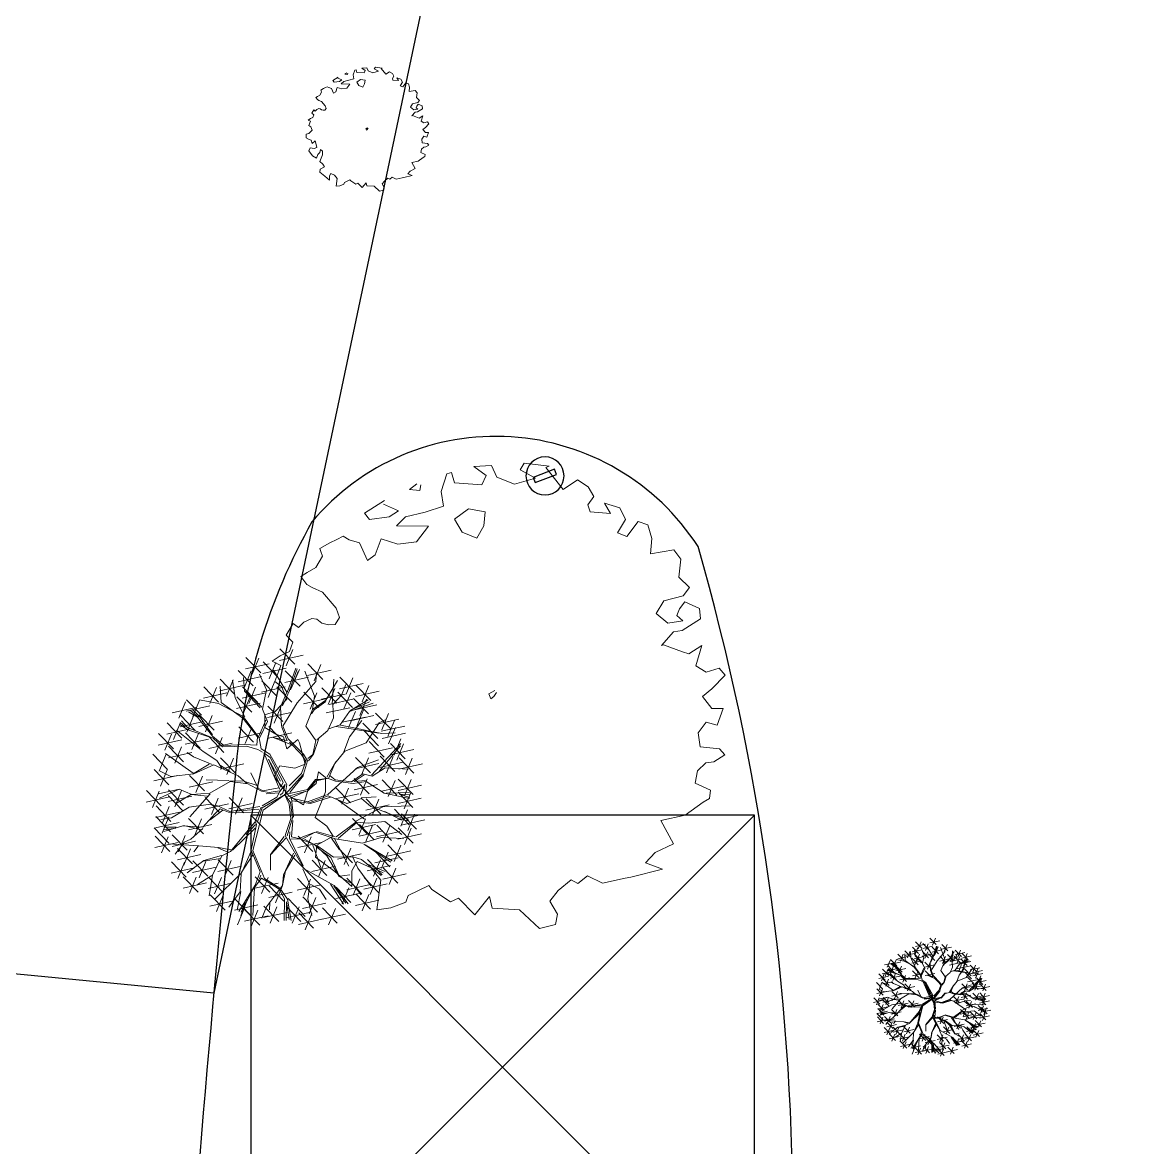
# Model space of a CAD drawing. Extents: x 2080 to 102399, y 2071 to 93424.
# Drawn here: x 86182.6 to 86624.1, y 79131.1 to 79573.2 of the extents above; entities that cross this region are included whole.
import ezdxf

# ---------------------------------------------------------------- set-up
doc = ezdxf.new("R2010")
doc.units = 0
doc.header["$LTSCALE"] = 20
doc.header["$MEASUREMENT"] = 0
for name, color, linetype in [('ELEC', 11, 'Continuous'), ('R.C.C Wall', 50, 'Continuous'), ('road', 2, 'Continuous'), ('Roof lilne', 31, 'Continuous')]:
    doc.layers.add(name, color=color, linetype=linetype)
for name, color, linetype, lineweight in [('Mango tree', 96, 'Continuous', 5), ('NEEM TREE', 84, 'Continuous', 5), ('sappotta', 114, 'Continuous', 5), ('tree', 60, 'Continuous', 0)]:
    doc.layers.add(name, color=color, linetype=linetype, lineweight=lineweight)

# ---------------------------------------------------------------- blocks, each defined once
blk = doc.blocks.new('NEEM')
at = {"layer": 'sappotta', "linetype": 'Continuous'}
for p, q in [((-0.1911, 1.0989), (-0.2131, 1.0923)), ((-0.177, 1.0484), (-0.1911, 1.0989)), ((0.0031, 1.1323), (-0.083, 1.1274)), ((-0.083, 1.1274), (-0.0227, 1.0834)), ((0.0298, 1.0769), (0.0031, 1.1323)), ((0.1622, 1.1437), (0.1418, 1.1119)), ((0.1418, 1.1119), (0.2162, 1.072)), ((0.2828, 1.1298), (0.1622, 1.1437)), ((0.2671, 1.1233), (0.2828, 1.1298)), ((0.3509, 1.0158), (0.2671, 1.1233)), ((-0.3588, 1.0435), (-0.3956, 1.0158)), ((-0.3455, 1.0109), (-0.34, 1.0386)), ((-0.2131, 1.0923), (-0.2421, 1.0068)), ((-0.0431, 1.0394), (-0.177, 1.0484)), ((-0.0227, 1.0834), (-0.0431, 1.0394)), ((0.1144, 1.0427), (0.0298, 1.0769)), ((0.2162, 1.072), (0.1144, 1.0427)), ((0.4207, 1.063), (0.3509, 1.0158)), ((0.4731, 1.0296), (0.4207, 1.063)), ((-0.3956, 1.0158), (-0.3455, 1.0109)), ((-0.2421, 1.0068), (-0.2303, 0.9351)), ((0.5006, 0.9816), (0.4731, 1.0296)), ((-0.517, 0.9628), (-0.6142, 0.9009)), ((-0.5209, 0.9449), (-0.5209, 0.9449)), ((-0.4489, 0.9131), (-0.5209, 0.9449)), ((-0.2303, 0.9351), (-0.3196, 0.9058)), ((0.4716, 0.9417), (0.5006, 0.9816)), ((0.4825, 0.9083), (0.4716, 0.9417)), ((0.5515, 0.9498), (0.5813, 0.9001)), ((0.6267, 0.9278), (0.5515, 0.9498)), ((-0.6142, 0.9009), (-0.5891, 0.87)), ((-0.5891, 0.87), (-0.4935, 0.8838)), ((-0.4935, 0.8838), (-0.4489, 0.9131)), ((-0.4152, 0.8838), (-0.459, 0.839)), ((-0.3196, 0.9058), (-0.4152, 0.8838)), ((-0.1081, 0.9221), (-0.177, 0.8716)), ((-0.0274, 0.9083), (-0.1081, 0.9221)), ((-0.0345, 0.839), (-0.0274, 0.9083)), ((0.5813, 0.9001), (0.4825, 0.9083)), ((0.6541, 0.87), (0.6267, 0.9278)), ((-0.459, 0.839), (-0.3032, 0.8374)), ((-0.3032, 0.8374), (-0.3611, 0.7616)), ((-0.177, 0.8716), (-0.1394, 0.8089)), ((-0.0674, 0.7796), (-0.0345, 0.839)), ((0.6157, 0.8064), (0.6541, 0.87)), ((0.7152, 0.8602), (0.6604, 0.7877)), ((0.7622, 0.8439), (0.7152, 0.8602)), ((0.7826, 0.7787), (0.7622, 0.8439)), ((-0.7489, 0.7739), (-0.7826, 0.7567)), ((-0.7168, 0.7893), (-0.7489, 0.7739)), ((-0.6886, 0.7722), (-0.7168, 0.7893)), ((-0.6384, 0.7576), (-0.6886, 0.7722)), ((-0.5335, 0.7763), (-0.5617, 0.6989)), ((-0.452, 0.7502), (-0.5335, 0.7763)), ((-0.1394, 0.8089), (-0.0674, 0.7796)), ((0.6604, 0.7877), (0.6157, 0.8064)), ((0.7755, 0.7038), (0.7826, 0.7787)), ((-0.7826, 0.7567), (-0.8304, 0.7291)), ((-0.8304, 0.7291), (-0.8264, 0.7144)), ((-0.8264, 0.7144), (-0.8178, 0.6924)), ((-0.5985, 0.672), (-0.6384, 0.7576)), ((-0.3611, 0.7616), (-0.452, 0.7502)), ((0.8883, 0.7225), (0.7755, 0.7038)), ((0.9236, 0.6785), (0.8883, 0.7225)), ((-0.8178, 0.6924), (-0.8499, 0.6378)), ((-0.5617, 0.6989), (-0.5985, 0.672)), ((0.9126, 0.5906), (0.9236, 0.6785)), ((-0.8922, 0.6126), (-0.9228, 0.5938)), ((-0.8499, 0.6378), (-0.8922, 0.6126)), ((-0.9228, 0.5938), (-0.8946, 0.5547)), ((-0.8946, 0.5547), (-0.868, 0.5401)), ((0.9643, 0.5409), (0.9126, 0.5906)), ((-0.868, 0.5401), (-0.8178, 0.5173)), ((-0.8178, 0.5173), (-0.752, 0.4399)), ((0.8398, 0.4749), (0.9338, 0.5002)), ((0.9338, 0.5002), (0.9643, 0.5409)), ((-0.752, 0.4399), (-0.7348, 0.3943)), ((0.8037, 0.4146), (0.8398, 0.4749)), ((0.9165, 0.4374), (0.904, 0.404)), ((0.9424, 0.4708), (0.9165, 0.4374)), ((1.0137, 0.4391), (0.9424, 0.4708)), ((1.0176, 0.3886), (1.0137, 0.4391)), ((-0.8695, 0.3894), (-0.9079, 0.3723)), ((-0.846, 0.3861), (-0.8695, 0.3894)), ((-0.821, 0.3674), (-0.846, 0.3861)), ((-0.7348, 0.3943), (-0.7567, 0.3609)), ((0.8601, 0.3666), (0.8037, 0.4146)), ((0.904, 0.404), (0.933, 0.378)), ((0.9298, 0.3315), (1.0176, 0.3886)), ((-0.9604, 0.3657), (-0.9941, 0.3095)), ((-0.9345, 0.3454), (-0.9604, 0.3657)), ((-0.9079, 0.3723), (-0.9345, 0.3454)), ((-0.7881, 0.3592), (-0.821, 0.3674)), ((-0.7567, 0.3609), (-0.7881, 0.3592)), ((0.933, 0.378), (0.8601, 0.3666)), ((0.8875, 0.3258), (0.9298, 0.3315)), ((-0.9941, 0.3095), (-0.9612, 0.2745)), ((-0.9612, 0.2745), (-0.9776, 0.2289)), ((0.8288, 0.259), (0.8875, 0.3258)), ((-0.9776, 0.2289), (-1.0231, 0.2077)), ((0.8382, 0.2623), (0.8288, 0.259)), ((0.9306, 0.2281), (0.8382, 0.2623)), ((0.962, 0.2175), (0.9306, 0.2281)), ((1.0254, 0.259), (0.962, 0.2175)), ((0.9964, 0.1597), (1.0254, 0.259)), ((-1.0231, 0.2077), (-1.0622, 0.1825)), ((-1.0622, 0.1825), (-1.0199, 0.1621)), ((-1.0199, 0.1621), (-1.0489, 0.0839)), ((1.0458, 0.1287), (0.9964, 0.1597)), ((1.1092, 0.1491), (1.0458, 0.1287)), ((1.074, 0.0489), (1.1374, 0.114)), ((1.1374, 0.114), (1.1092, 0.1491)), ((-1.0489, 0.0839), (-1.0168, 0.0595)), ((-1.0168, 0.0595), (-0.991, -0.0024)), ((0.0196, 0.0407), (-0.0094, 0.0244)), ((-0.0094, 0.0244), (0, 0)), ((0, 0), (0.0141, 0.0114)), ((0.0141, 0.0114), (0.0274, 0.031)), ((1.0286, 0.0106), (1.074, 0.0489)), ((1.074, -0.0472), (1.0286, 0.0106)), ((-0.991, -0.0024), (-1.0481, -0.0619)), ((1.1288, -0.0472), (1.074, -0.0472)), ((1.0998, -0.1287), (1.1288, -0.0472)), ((-1.0975, -0.0774), (-1.0983, -0.1401)), ((-1.0481, -0.0619), (-1.0975, -0.0774)), ((-1.0983, -0.1401), (-1.0442, -0.1727)), ((1.0074, -0.1662), (1.0458, -0.114)), ((1.0458, -0.114), (1.0998, -0.1287)), ((-1.0442, -0.1727), (-1.0066, -0.1849)), ((-1.0066, -0.1849), (-0.9917, -0.2436)), ((-0.9917, -0.2436), (-0.9369, -0.1979)), ((-0.9369, -0.1979), (-0.9298, -0.2134)), ((-0.9298, -0.2134), (-0.9024, -0.3177)), ((1.016, -0.2338), (1.0074, -0.1662)), ((1.11, -0.2427), (1.016, -0.2338)), ((1.0834, -0.3063), (1.1367, -0.2729)), ((1.1367, -0.2729), (1.11, -0.2427)), ((-1.0246, -0.325), (-1.0521, -0.378)), ((-0.9526, -0.3364), (-1.0246, -0.325)), ((-0.9024, -0.3177), (-0.9526, -0.3364)), ((1.0043, -0.3495), (1.045, -0.3112)), ((1.045, -0.3112), (1.0834, -0.3063)), ((-1.0521, -0.378), (-0.9816, -0.4708)), ((-0.8484, -0.4114), (-0.8374, -0.3552)), ((-0.8374, -0.3552), (-0.8029, -0.3828)), ((0.9917, -0.4105), (1.0043, -0.3495)), ((-0.8883, -0.4456), (-0.8484, -0.4114)), ((-0.8029, -0.3828), (-0.8029, -0.4521)), ((1.0662, -0.4431), (0.9917, -0.4105)), ((-0.9816, -0.4708), (-0.9103, -0.5156)), ((-0.9103, -0.5156), (-0.8883, -0.4456)), ((-0.8029, -0.4521), (-0.8531, -0.5759)), ((1.0317, -0.5026), (1.0615, -0.4839)), ((1.0615, -0.4839), (1.0662, -0.4431)), ((0.9432, -0.5653), (1.0317, -0.5026)), ((-0.8531, -0.5759), (-0.7967, -0.6191)), ((0.8264, -0.5914), (0.9432, -0.5653)), ((0.8868, -0.7038), (0.8264, -0.5914)), ((-0.7967, -0.6191), (-0.7661, -0.668)), ((-0.7661, -0.668), (-0.8445, -0.7103)), ((0.7975, -0.747), (0.8868, -0.7038)), ((-0.8445, -0.7103), (-0.8523, -0.7698)), ((0.7512, -0.7967), (0.7975, -0.747)), ((-0.8523, -0.7698), (-0.7575, -0.8382)), ((-0.676, -0.8358), (-0.6486, -0.791)), ((-0.6486, -0.791), (-0.582, -0.8203)), ((0.8343, -0.8276), (0.7512, -0.7967)), ((-0.7575, -0.8382), (-0.6753, -0.9123)), ((-0.6753, -0.9123), (-0.676, -0.8358)), ((-0.582, -0.8203), (-0.5343, -0.8806)), ((0.423, -0.8968), (0.47, -0.8602)), ((0.47, -0.8602), (0.5429, -0.896)), ((0.5429, -0.896), (0.6518, -0.8708)), ((0.6518, -0.8708), (0.68, -0.8667)), ((0.68, -0.8667), (0.8343, -0.8276)), ((-0.5343, -0.8806), (-0.5538, -1.0247)), ((-0.4011, -0.9547), (-0.3016, -0.9074)), ((-0.3016, -0.9074), (-0.2859, -0.9262)), ((-0.2859, -0.9262), (-0.1966, -0.9856)), ((0.3267, -0.9319), (0.3909, -0.8789)), ((0.3909, -0.8789), (0.423, -0.8968)), ((-0.4128, -0.9881), (-0.4011, -0.9547)), ((-0.1966, -0.9856), (-0.1575, -0.9685)), ((-0.1575, -0.9685), (-0.0783, -1.0492)), ((-0.0783, -1.0492), (-0.0063, -0.9604)), ((-0.0063, -0.9604), (0.0063, -1.0174)), ((0.2867, -0.9824), (0.3267, -0.9319)), ((0.3235, -1.0459), (0.2867, -0.9824)), ((-0.5538, -1.0247), (-0.4857, -1.015)), ((-0.4857, -1.015), (-0.4128, -0.9881)), ((0.0063, -1.0174), (0.1394, -1.0255)), ((0.1394, -1.0255), (0.2358, -1.1152)), ((0.3141, -1.0964), (0.3235, -1.0459)), ((0.2358, -1.1152), (0.3141, -1.0964))]:
    blk.add_line(p, q, dxfattribs=at)
blk = doc.blocks.new('TREE')
at = {"layer": 'tree', "linetype": 'ByBlock'}
for p, q in [((-0.1725, 0.5879), (-0.1582, 0.6953)), ((-0.1025, 0.5879), (-0.0882, 0.6953)), ((-0.0333, 0.6639), (0.0526, 0.6888)), ((-0.0327, 0.7068), (0.0625, 0.6302)), ((0.05, 0.5835), (0.0643, 0.6908)), ((-0.273, 0.5454), (-0.2587, 0.6528)), ((-0.2053, 0.6174), (-0.1194, 0.6422)), ((-0.2048, 0.6602), (-0.1095, 0.5837)), ((-0.1354, 0.6173), (-0.0495, 0.6422)), ((-0.1348, 0.6602), (-0.0396, 0.5836)), ((-0.0889, 0.4612), (-0.0874, 0.6348)), ((-0.0628, 0.6311), (0.0325, 0.5545)), ((-0.0548, 0.6426), (-0.0517, 0.5903)), ((-0.0469, 0.6439), (-0.0466, 0.6107)), ((-0.0424, 0.6), (-0.0354, 0.6435)), ((-0.0305, 0.5588), (-0.0162, 0.6662)), ((0.0172, 0.6129), (0.1031, 0.6378)), ((0.0177, 0.6558), (0.113, 0.5792)), ((0.0289, 0.5925), (0.0229, 0.6448)), ((0.035, 0.6411), (0.0325, 0.5878)), ((0.0438, 0.6368), (0.0385, 0.586)), ((0.1505, 0.5516), (0.1053, 0.6391)), ((0.1233, 0.6286), (0.2185, 0.552)), ((0.1556, 0.5563), (0.1699, 0.6636)), ((-0.3288, 0.4921), (-0.3145, 0.5995)), ((-0.3058, 0.5749), (-0.2199, 0.5997)), ((-0.2237, 0.5798), (-0.1284, 0.5032)), ((-0.2072, 0.4328), (-0.2166, 0.6045)), ((-0.1914, 0.5075), (-0.1771, 0.6148)), ((-0.0849, 0.4833), (-0.0706, 0.5907)), ((-0.0633, 0.5882), (0.0226, 0.6131)), ((-0.0517, 0.5903), (-0.0107, 0.4797)), ((-0.0052, 0.4639), (-0.0424, 0.6)), ((0.0014, 0.4731), (0.0289, 0.5925)), ((0.0385, 0.586), (0.0065, 0.4769)), ((0.0301, 0.4852), (0.0444, 0.5926)), ((0.1227, 0.5857), (0.2086, 0.6106)), ((0.163, 0.5451), (0.2237, 0.6001)), ((0.2054, 0.5874), (0.3007, 0.5108)), ((0.2377, 0.5151), (0.252, 0.6224)), ((0.3301, 0.4704), (0.3444, 0.5778)), ((0.4055, 0.4811), (0.4198, 0.5885)), ((-0.4698, 0.5286), (-0.3745, 0.452)), ((-0.4375, 0.4563), (-0.4232, 0.5636)), ((-0.3616, 0.5215), (-0.2757, 0.5464)), ((-0.3611, 0.5644), (-0.2658, 0.4878)), ((-0.2903, 0.5111), (-0.303, 0.5704)), ((-0.2242, 0.5369), (-0.1383, 0.5618)), ((-0.1402, 0.4833), (-0.1438, 0.5217)), ((-0.1177, 0.5128), (-0.0318, 0.5376)), ((-0.1172, 0.5556), (-0.022, 0.479)), ((-0.0027, 0.5147), (0.0832, 0.5395)), ((-0.0021, 0.5575), (0.0931, 0.4809)), ((0.1767, 0.4132), (0.1505, 0.5516)), ((0.1688, 0.4091), (0.163, 0.5451)), ((0.2049, 0.5445), (0.2908, 0.5694)), ((0.2257, 0.5031), (0.2873, 0.5693)), ((0.2815, 0.4872), (0.3323, 0.535)), ((0.2973, 0.4998), (0.3832, 0.5247)), ((0.2979, 0.5427), (0.3931, 0.4661)), ((0.3726, 0.5106), (0.4585, 0.5354)), ((0.3732, 0.5534), (0.4684, 0.4769)), ((-0.4703, 0.4857), (-0.3844, 0.5106)), ((-0.4678, 0.3685), (-0.4535, 0.4759)), ((-0.3143, 0.4371), (-0.4122, 0.4877)), ((-0.3143, 0.4371), (-0.3982, 0.5041)), ((-0.3883, 0.3547), (-0.374, 0.4621)), ((-0.3649, 0.3699), (-0.3506, 0.4773)), ((-0.2063, 0.4273), (-0.2903, 0.5111)), ((-0.1122, 0.3845), (-0.1402, 0.4833)), ((-0.0806, 0.3787), (-0.0889, 0.4612)), ((-0.0265, 0.3761), (-0.0122, 0.4835)), ((-0.0085, 0.3991), (-0.0052, 0.4639)), ((0.0003, 0.3978), (0.0014, 0.4731)), ((0.1805, 0.4059), (0.2257, 0.5031)), ((0.1885, 0.4646), (0.2838, 0.3881)), ((0.2208, 0.3923), (0.2351, 0.4997)), ((0.2465, 0.4744), (0.3417, 0.3978)), ((0.2646, 0.3726), (0.2815, 0.4872)), ((0.2735, 0.3684), (0.2851, 0.4823)), ((0.2788, 0.4021), (0.2931, 0.5095)), ((0.357, 0.4049), (0.3972, 0.4816)), ((0.4097, 0.4715), (0.5049, 0.3949)), ((0.442, 0.3992), (0.4563, 0.5066)), ((0.5469, 0.3728), (0.5612, 0.4802)), ((-0.5611, 0.3077), (-0.5468, 0.4151)), ((-0.5424, 0.4094), (-0.4471, 0.3328)), ((-0.5101, 0.3371), (-0.4958, 0.4445)), ((-0.5006, 0.398), (-0.4147, 0.4228)), ((-0.5001, 0.4408), (-0.4048, 0.3643)), ((-0.4523, 0.3771), (-0.492, 0.4152)), ((-0.3977, 0.3994), (-0.3118, 0.4242)), ((-0.3972, 0.4422), (-0.3019, 0.3656)), ((-0.2951, 0.3733), (-0.3845, 0.4057)), ((-0.2946, 0.3706), (-0.3143, 0.4371)), ((-0.2738, 0.4042), (-0.1786, 0.3276)), ((-0.2415, 0.3319), (-0.2272, 0.4392)), ((-0.12, 0.3971), (-0.2126, 0.4319)), ((-0.1082, 0.3768), (-0.2063, 0.4273)), ((-0.0593, 0.4055), (0.0266, 0.4304)), ((-0.0588, 0.4484), (0.0365, 0.3718)), ((0.1413, 0.2926), (0.1688, 0.4091)), ((0.1431, 0.2819), (0.1767, 0.4132)), ((0.188, 0.4218), (0.2739, 0.4466)), ((0.246, 0.4316), (0.3319, 0.4564)), ((0.2669, 0.3589), (0.357, 0.4049)), ((0.3315, 0.4162), (0.4267, 0.3396)), ((0.3638, 0.3439), (0.3781, 0.4513)), ((0.4091, 0.4286), (0.495, 0.4535)), ((0.4112, 0.3162), (0.4576, 0.4387)), ((0.514, 0.4023), (0.5999, 0.4271)), ((0.5146, 0.4451), (0.6098, 0.3685)), ((-0.6233, 0.3497), (-0.5281, 0.2731)), ((-0.591, 0.2774), (-0.5767, 0.3848)), ((-0.5429, 0.3666), (-0.457, 0.3914)), ((-0.4487, 0.3078), (-0.531, 0.3639)), ((-0.4801, 0.3277), (-0.5236, 0.3708)), ((-0.4746, 0.3286), (-0.5139, 0.3782)), ((-0.3538, 0.3409), (-0.4523, 0.3771)), ((-0.2523, 0.3021), (-0.2977, 0.3728)), ((-0.2328, 0.3027), (-0.2946, 0.3706)), ((-0.2743, 0.3613), (-0.1884, 0.3862)), ((-0.1234, 0.268), (-0.192, 0.3599)), ((-0.0748, 0.2454), (-0.1082, 0.3768)), ((-0.0955, 0.3342), (-0.0806, 0.3787)), ((-0.0826, 0.2917), (-0.0896, 0.3492)), ((-0.0727, 0.2651), (-0.0584, 0.3725)), ((0.0691, 0.3056), (-0.0085, 0.3991)), ((0.0696, 0.32), (0.0003, 0.3978)), ((0.0749, 0.3198), (0.1608, 0.3446)), ((0.0754, 0.3626), (0.1707, 0.2861)), ((0.1077, 0.2903), (0.122, 0.3977)), ((0.2348, 0.3004), (0.2669, 0.3589)), ((0.2815, 0.24), (0.2958, 0.3473)), ((0.331, 0.3733), (0.4169, 0.3982)), ((0.3874, 0.2656), (0.4017, 0.373)), ((0.4116, 0.3135), (0.5357, 0.3568)), ((0.4261, 0.3103), (0.5371, 0.3486)), ((0.4443, 0.3549), (0.5395, 0.2783)), ((0.4765, 0.2826), (0.4908, 0.3899)), ((-0.6239, 0.3068), (-0.538, 0.3317)), ((-0.4776, 0.1801), (-0.5631, 0.3056)), ((-0.5319, 0.2129), (-0.5176, 0.3203)), ((-0.3897, 0.223), (-0.4487, 0.3078)), ((-0.4072, 0.2253), (-0.4455, 0.3055)), ((-0.4144, 0.2003), (-0.4001, 0.3077)), ((-0.235, 0.2995), (-0.3902, 0.3069)), ((-0.2836, 0.2742), (-0.3538, 0.3409)), ((-0.2796, 0.2004), (-0.2653, 0.3078)), ((-0.122, 0.2598), (-0.2328, 0.3027)), ((-0.1056, 0.2945), (-0.0197, 0.3194)), ((-0.105, 0.3374), (-0.0098, 0.2608)), ((0.0922, 0.251), (0.0691, 0.3056)), ((0.1056, 0.2699), (0.0696, 0.32)), ((0.1061, 0.2671), (0.1413, 0.2926)), ((0.1459, 0.2799), (0.2348, 0.3004)), ((0.2329, 0.3114), (0.1472, 0.2885)), ((0.2487, 0.2694), (0.3346, 0.2943)), ((0.2492, 0.3123), (0.3445, 0.2357)), ((0.258, 0.2288), (0.3309, 0.2942)), ((0.3309, 0.2942), (0.4112, 0.3162)), ((0.3427, 0.2907), (0.4261, 0.3103)), ((0.5416, 0.3382), (0.4319, 0.3085)), ((0.4437, 0.312), (0.5296, 0.3369)), ((0.482, 0.194), (0.5517, 0.312)), ((0.5433, 0.2867), (0.6385, 0.2101)), ((0.5755, 0.2144), (0.5898, 0.3218)), ((-0.6407, 0.1317), (-0.6264, 0.2391)), ((-0.5089, 0.25), (-0.5844, 0.2487)), ((-0.5685, 0.1491), (-0.5542, 0.2565)), ((-0.5647, 0.2424), (-0.4788, 0.2672)), ((-0.5642, 0.2852), (-0.469, 0.2086)), ((-0.4757, 0.2333), (-0.5089, 0.25)), ((-0.3947, 0.2193), (-0.4757, 0.2333)), ((-0.4473, 0.2298), (-0.3613, 0.2546)), ((-0.4467, 0.2726), (-0.3515, 0.1961)), ((-0.3124, 0.2299), (-0.2265, 0.2547)), ((-0.3119, 0.2727), (-0.2167, 0.1961)), ((-0.2605, 0.2362), (-0.2836, 0.2742)), ((-0.243, 0.1664), (-0.2605, 0.2362)), ((-0.0802, 0.2109), (-0.1225, 0.2626)), ((-0.0752, 0.181), (-0.122, 0.2598)), ((-0.0766, 0.1892), (-0.0748, 0.2454)), ((0.0968, 0.2237), (0.0922, 0.251)), ((0.1055, 0.2394), (0.1431, 0.2819)), ((0.1115, 0.1872), (0.1055, 0.2394)), ((0.1705, 0.2446), (0.2658, 0.168)), ((0.2028, 0.1723), (0.2171, 0.2796)), ((0.2643, 0.2243), (0.4012, 0.2418)), ((0.4012, 0.2418), (0.545, 0.2352)), ((0.4505, 0.1408), (0.4648, 0.2482)), ((0.5427, 0.2438), (0.6286, 0.2687)), ((0.545, 0.2352), (0.5826, 0.2612)), ((-0.6736, 0.1612), (-0.5877, 0.186)), ((-0.673, 0.204), (-0.5778, 0.1274)), ((-0.6013, 0.1786), (-0.5154, 0.2034)), ((-0.6007, 0.2214), (-0.5055, 0.1448)), ((-0.4809, 0.1824), (-0.5169, 0.1816)), ((-0.4218, 0.0972), (-0.4776, 0.1801)), ((-0.2994, 0.2183), (-0.3897, 0.223)), ((-0.2597, 0.1974), (-0.3387, 0.2173)), ((-0.2624, 0.2136), (-0.2994, 0.2183)), ((-0.2476, 0.1599), (-0.2624, 0.2136)), ((-0.2356, 0.178), (-0.1404, 0.1014)), ((-0.2034, 0.1057), (-0.1891, 0.2131)), ((-0.0623, 0.105), (-0.0766, 0.1892)), ((-0.0552, 0.1452), (-0.0757, 0.2005)), ((-0.0606, 0.1276), (-0.0231, 0.2037)), ((0.0025, 0.0374), (0.0981, 0.2158)), ((0.0159, 0.0397), (0.0879, 0.1775)), ((0.0879, 0.1775), (0.0377, 0.06)), ((0.099, 0.1765), (0.0428, 0.0471)), ((0.0437, 0.0249), (0.1115, 0.1872)), ((0.0981, 0.2158), (0.099, 0.1765)), ((0.2186, 0.1635), (0.1881, 0.2282)), ((0.1881, 0.2282), (0.2188, 0.13)), ((0.2191, 0.1608), (0.2558, 0.2257)), ((0.23, 0.1627), (0.2643, 0.2243)), ((0.4177, 0.1703), (0.5036, 0.1951)), ((0.4183, 0.2131), (0.5135, 0.1365)), ((0.4236, 0.1589), (0.482, 0.194)), ((0.525, 0.0834), (0.5393, 0.1908)), ((-0.6629, 0.0372), (-0.6486, 0.1446)), ((-0.5198, 0.114), (-0.622, 0.1415)), ((-0.6023, 0.1211), (-0.5071, 0.0445)), ((-0.57, 0.0488), (-0.5557, 0.1562)), ((-0.1562, 0.0497), (-0.2476, 0.1599)), ((-0.128, 0.063), (-0.243, 0.1664)), ((-0.2362, 0.1352), (-0.1503, 0.16)), ((-0.1409, 0.058), (-0.2227, 0.1446)), ((-0.0561, 0.1003), (-0.0606, 0.1276)), ((0.2103, 0.0643), (0.2214, 0.1471)), ((0.2175, 0.0543), (0.23, 0.1627)), ((0.311, 0.0476), (0.3358, 0.1329)), ((0.3358, 0.1329), (0.4236, 0.1589)), ((0.4028, 0.1499), (0.4277, 0.1511)), ((0.4236, 0.1589), (0.503, 0.136)), ((0.4277, 0.1511), (0.4981, 0.1322)), ((0.4922, 0.1129), (0.5781, 0.1377)), ((0.4927, 0.1557), (0.588, 0.0791)), ((0.503, 0.136), (0.6177, 0.1524)), ((0.5067, 0.0974), (0.6118, 0.171)), ((0.5919, 0.1174), (0.6871, 0.0408)), ((0.6242, 0.0451), (0.6385, 0.1524)), ((-0.6957, 0.0666), (-0.6098, 0.0915)), ((-0.6951, 0.1095), (-0.5999, 0.0329)), ((-0.5542, 0.0359), (-0.6342, 0.0642)), ((-0.6029, 0.0783), (-0.517, 0.1031)), ((-0.4431, 0.0575), (-0.551, 0.0336)), ((-0.4593, 0.0547), (-0.5226, 0.1135)), ((-0.4435, 0.0598), (-0.5198, 0.114)), ((-0.4856, -0.0484), (-0.4713, 0.059)), ((-0.4001, 0.0366), (-0.4431, 0.0575)), ((-0.4102, 0.0459), (-0.425, 0.0995)), ((-0.3927, 0.0407), (-0.4218, 0.0972)), ((-0.0424, 0.0691), (-0.0623, 0.105)), ((-0.0133, 0.0293), (-0.0577, 0.0777)), ((0.0062, 0.0465), (-0.0561, 0.1003)), ((-0.0029, 0.0338), (-0.0424, 0.0691)), ((0.1976, 0.0229), (0.2103, 0.0643)), ((0.4533, 0.094), (0.5485, 0.0174)), ((0.4561, 0.0497), (0.5072, 0.0947)), ((0.4961, 0.109), (0.5913, 0.0324)), ((0.5072, 0.0947), (0.5725, 0.0889)), ((0.5252, 0.0362), (0.6111, 0.061)), ((0.5581, 0.0067), (0.5724, 0.1141)), ((0.5725, 0.0889), (0.6283, 0.1067)), ((0.5914, 0.0745), (0.6773, 0.0994)), ((0.6432, -0.043), (0.6575, 0.0644)), ((-0.551, 0.0336), (-0.6427, -0.0185)), ((-0.6174, 0.0087), (-0.5221, -0.0679)), ((-0.5851, -0.0636), (-0.5708, 0.0438)), ((-0.5184, -0.0189), (-0.4325, 0.0059)), ((-0.5179, 0.0239), (-0.4226, -0.0527)), ((-0.2066, 0.0326), (-0.4001, 0.0366)), ((-0.2284, 0.0123), (-0.3885, 0.0329)), ((-0.2099, 0.0183), (-0.3285, -0.0408)), ((-0.1317, 0.0372), (-0.3243, -0.0486)), ((-0.2136, 0.0233), (-0.2816, 0.0285)), ((-0.2011, 0.0336), (-0.2099, 0.0183)), ((-0.1266, 0.0547), (-0.2011, 0.0336)), ((-0.1256, 0.0491), (-0.1965, 0.0234)), ((0, 0), (-0.1317, 0.0372)), ((0, 0), (-0.1256, 0.0491)), ((-0.0378, 0.0249), (-0.1182, 0.0561)), ((-0.0049, 0.0305), (-0.0378, 0.0249)), ((-0.0003, 0.0032), (-0.0258, -0.0459)), ((-0.0193, 0.0171), (-0.0022, 0.0143)), ((-0.0003, 0.0032), (-0.0143, -0.0468)), ((0.0395, 0.0323), (-0.0049, 0.0305)), ((-0.0022, 0.0143), (0.0395, 0.0323)), ((0, 0), (0.0437, 0.0249)), ((0, 0), (0.0907, -0.0733)), ((0, 0), (0.1387, -0.0093)), ((0.0428, 0.0471), (0.0159, 0.0397)), ((0.0457, 0.0112), (0.1342, 0.0011)), ((0.1342, 0.0011), (0.1976, 0.0229)), ((0.1387, -0.0093), (0.2039, 0.0183)), ((0.2039, 0.0183), (0.2175, 0.0543)), ((0.2077, 0.0135), (0.2494, 0.0148)), ((0.2143, 0.023), (0.2461, 0.0172)), ((0.2461, 0.0172), (0.311, 0.0476)), ((0.2494, 0.0148), (0.3232, 0.0414)), ((0.3168, 0.0458), (0.3889, 0.0329)), ((0.3889, 0.0329), (0.4561, 0.0497)), ((0.3938, 0.0364), (0.4502, 0.0012)), ((0.5395, -0.1795), (0.4317, 0.012)), ((0.4502, 0.0012), (0.5332, 0.0068)), ((0.4662, 0.0016), (0.5615, -0.075)), ((0.5332, 0.0068), (0.6399, -0.0619)), ((0.5359, 0.0073), (0.6375, -0.0315)), ((0.5825, -0.0766), (0.5968, 0.0307)), ((0.6103, -0.0135), (0.6962, 0.0113)), ((0.6109, 0.0293), (0.7061, -0.0473)), ((-0.6819, -0.0547), (-0.5866, -0.1313)), ((-0.6496, -0.127), (-0.6353, -0.0196)), ((-0.4544, -0.0734), (-0.64, -0.0514)), ((-0.6179, -0.0342), (-0.532, -0.0093)), ((-0.3336, -0.0445), (-0.4539, -0.0762)), ((-0.3243, -0.0486), (-0.3996, -0.1841)), ((-0.3285, -0.0408), (-0.3865, -0.1457)), ((-0.0258, -0.0459), (-0.0782, -0.0994)), ((-0.0143, -0.0468), (-0.069, -0.1031)), ((0.0037, -0.0378), (-0.0634, -0.105)), ((0.0794, -0.0725), (-0.0032, -0.0305)), ((-0.0027, -0.05), (0.0442, -0.1288)), ((0, -0.016), (0.0794, -0.0725)), ((0.0068, -0.04), (0.0464, -0.1257)), ((0.0218, -0.0124), (0.1337, -0.0129)), ((0.4506, -0.0014), (0.5471, -0.1922)), ((0.4657, -0.0413), (0.5516, -0.0164)), ((0.4982, -0.0688), (0.5841, -0.044)), ((0.4988, -0.026), (0.594, -0.1026)), ((0.5497, -0.0472), (0.6356, -0.0223)), ((0.5502, -0.0043), (0.6454, -0.0809)), ((0.634, -0.0433), (0.5572, -0.0031)), ((-0.6824, -0.0975), (-0.5965, -0.0727)), ((-0.4539, -0.0762), (-0.529, -0.1279)), ((-0.3415, -0.0625), (-0.4516, -0.0729)), ((-0.0782, -0.0994), (-0.1625, -0.1303)), ((-0.069, -0.1031), (-0.1583, -0.1382)), ((-0.1491, -0.159), (-0.0787, -0.1133)), ((0.1285, -0.1649), (0.0414, -0.1124)), ((0.0776, -0.0784), (0.1507, -0.0801)), ((0.0907, -0.0733), (0.1551, -0.0736)), ((0.1507, -0.0801), (0.1961, -0.1171)), ((0.1551, -0.0736), (0.1692, -0.0909)), ((0.1692, -0.0909), (0.1988, -0.1166)), ((0.1997, -0.1222), (0.28, -0.1002)), ((0.2908, -0.0984), (0.2006, -0.1108)), ((0.28, -0.1002), (0.361, -0.1005)), ((0.3552, -0.0987), (0.4322, -0.0745)), ((0.361, -0.1005), (0.4605, -0.1592)), ((0.4322, -0.0745), (0.5351, -0.0711)), ((0.4883, -0.2176), (0.5026, -0.1102)), ((0.5143, -0.1912), (0.5286, -0.0838)), ((0.5946, -0.21), (0.6089, -0.1026)), ((-0.529, -0.1279), (-0.6262, -0.1328)), ((-0.6206, -0.1642), (-0.5254, -0.2408)), ((-0.4551, -0.1682), (-0.6115, -0.1865)), ((-0.5262, -0.1302), (-0.6106, -0.1749)), ((-0.5883, -0.2365), (-0.574, -0.1291)), ((-0.3865, -0.1457), (-0.4551, -0.1682)), ((-0.4366, -0.2485), (-0.4223, -0.1411)), ((-0.4167, -0.1646), (-0.3981, -0.1586)), ((-0.2851, -0.1315), (-0.3468, -0.1809)), ((-0.1708, -0.1289), (-0.2851, -0.1315)), ((-0.1717, -0.1404), (-0.2819, -0.1338)), ((-0.1611, -0.1553), (-0.2266, -0.2977)), ((-0.1625, -0.1303), (-0.1885, -0.1908)), ((-0.1334, -0.1363), (-0.1611, -0.1553)), ((-0.1597, -0.1636), (-0.1316, -0.1979)), ((-0.1491, -0.159), (-0.1325, -0.1923)), ((0.0442, -0.1288), (0.1326, -0.1893)), ((0.0464, -0.1257), (0.1304, -0.1758)), ((0.1323, -0.1698), (0.3363, -0.2026)), ((0.1988, -0.1166), (0.2115, -0.1592)), ((0.2115, -0.1592), (0.2579, -0.2353)), ((0.216, -0.1194), (0.2161, -0.1529)), ((0.2161, -0.1529), (0.2589, -0.2239)), ((0.3553, -0.2704), (0.3696, -0.1631)), ((0.4605, -0.1592), (0.5815, -0.1472)), ((0.461, -0.2747), (0.4753, -0.1673)), ((0.5618, -0.1806), (0.6477, -0.1557)), ((0.5623, -0.1377), (0.6576, -0.2143)), ((0.5815, -0.1472), (0.612, -0.1616)), ((-0.6694, -0.223), (-0.5835, -0.1982)), ((-0.6212, -0.2071), (-0.5353, -0.1822)), ((-0.6069, -0.1967), (-0.5564, -0.1829)), ((-0.5527, -0.1875), (-0.6055, -0.205)), ((-0.5994, -0.3116), (-0.5851, -0.2043)), ((-0.4685, -0.1733), (-0.5833, -0.2546)), ((-0.4768, -0.1719), (-0.5527, -0.1875)), ((-0.4074, -0.1716), (-0.4768, -0.1719)), ((-0.4694, -0.219), (-0.3835, -0.1942)), ((-0.4689, -0.1762), (-0.3736, -0.2528)), ((-0.4283, -0.3326), (-0.414, -0.2253)), ((-0.4074, -0.1716), (-0.4005, -0.2266)), ((-0.4005, -0.2266), (-0.3951, -0.2756)), ((-0.3996, -0.1841), (-0.39, -0.2748)), ((-0.2062, -0.2186), (-0.3247, -0.2471)), ((-0.1885, -0.1908), (-0.2354, -0.3106)), ((-0.1713, -0.2187), (-0.0761, -0.2953)), ((-0.1391, -0.291), (-0.1248, -0.1836)), ((-0.1325, -0.1923), (-0.0549, -0.2378)), ((-0.1316, -0.1979), (-0.1072, -0.2747)), ((-0.127, -0.208), (-0.0549, -0.2378)), ((-0.117, -0.2175), (-0.1065, -0.28)), ((0.1304, -0.1758), (0.1582, -0.2744)), ((0.1402, -0.2134), (0.2354, -0.29)), ((0.1725, -0.2857), (0.1868, -0.1784)), ((0.2589, -0.2239), (0.3265, -0.2433)), ((0.2678, -0.3315), (0.2821, -0.2242)), ((0.3224, -0.241), (0.4083, -0.2161)), ((0.323, -0.1981), (0.4182, -0.2747)), ((0.3363, -0.2026), (0.433, -0.2618)), ((0.4287, -0.2023), (0.5239, -0.2789)), ((0.5276, -0.2515), (0.6135, -0.2267)), ((0.5281, -0.2087), (0.6233, -0.2852)), ((0.5471, -0.1922), (0.5922, -0.2432)), ((0.5536, -0.2251), (0.6395, -0.2002)), ((0.5541, -0.1822), (0.6493, -0.2588)), ((-0.6322, -0.2822), (-0.5463, -0.2573)), ((-0.6316, -0.2393), (-0.5364, -0.3159)), ((-0.5061, -0.2806), (-0.5649, -0.299)), ((-0.5252, -0.3762), (-0.5109, -0.2688)), ((-0.4783, -0.2816), (-0.508, -0.3032)), ((-0.3696, -0.2771), (-0.5061, -0.2806)), ((-0.4611, -0.3032), (-0.3752, -0.2783)), ((-0.4606, -0.2603), (-0.3653, -0.3369)), ((-0.3951, -0.2756), (-0.4174, -0.327)), ((-0.39, -0.2748), (-0.4095, -0.3399)), ((-0.3696, -0.2771), (-0.3029, -0.2434)), ((-0.3247, -0.2471), (-0.3696, -0.2771)), ((-0.3029, -0.2434), (-0.2099, -0.2306)), ((-0.1137, -0.2701), (-0.1773, -0.3731)), ((-0.1719, -0.2615), (-0.086, -0.2367)), ((-0.1072, -0.2747), (-0.1125, -0.3593)), ((-0.0549, -0.2378), (-0.0184, -0.3382)), ((-0.0107, -0.3337), (-0.0485, -0.2422)), ((0.1396, -0.2563), (0.2255, -0.2314)), ((0.145, -0.2292), (0.153, -0.3929)), ((0.1582, -0.2744), (0.2241, -0.3165)), ((0.2349, -0.3021), (0.3208, -0.2772)), ((0.2355, -0.2592), (0.3307, -0.3358)), ((0.2579, -0.2353), (0.3074, -0.2801)), ((0.3093, -0.2742), (0.2687, -0.2335)), ((0.2687, -0.2335), (0.3278, -0.2515)), ((0.3074, -0.2801), (0.3177, -0.3902)), ((0.3265, -0.2433), (0.3478, -0.2873)), ((0.3496, -0.2814), (0.5678, -0.2977)), ((0.4383, -0.3633), (0.4526, -0.256)), ((0.5002, -0.3086), (0.5861, -0.2837)), ((0.5209, -0.365), (0.5352, -0.2576)), ((-0.5581, -0.3467), (-0.4722, -0.3219)), ((-0.5575, -0.3039), (-0.4623, -0.3805)), ((-0.4174, -0.327), (-0.504, -0.3949)), ((-0.4095, -0.3399), (-0.4823, -0.4217)), ((-0.4035, -0.3413), (-0.4222, -0.4649)), ((-0.3095, -0.4221), (-0.2952, -0.3147)), ((-0.2391, -0.3055), (-0.2795, -0.3823)), ((-0.2354, -0.3106), (-0.2065, -0.4818)), ((-0.1896, -0.4219), (-0.1753, -0.3146)), ((-0.1097, -0.2945), (-0.1064, -0.3806)), ((-0.1024, -0.2878), (-0.0963, -0.3901)), ((-0.0194, -0.3324), (-0.0839, -0.4803)), ((-0.0488, -0.3905), (-0.0267, -0.3225)), ((-0.0184, -0.3382), (0.0499, -0.4609)), ((-0.0076, -0.3361), (0.1127, -0.3689)), ((0.2241, -0.3165), (0.2233, -0.3781)), ((0.2241, -0.4422), (0.2384, -0.3349)), ((0.2263, -0.3133), (0.2777, -0.369)), ((0.3478, -0.2873), (0.4223, -0.3138)), ((0.3499, -0.4463), (0.3642, -0.3389)), ((0.3918, -0.2995), (0.5577, -0.3051)), ((0.4055, -0.3339), (0.4914, -0.309)), ((0.4061, -0.291), (0.5013, -0.3676)), ((0.4223, -0.3138), (0.4886, -0.4089)), ((0.4881, -0.3355), (0.574, -0.3107)), ((0.4886, -0.2927), (0.5839, -0.3693)), ((0.4915, -0.4444), (0.5058, -0.3371)), ((-0.423, -0.3446), (-0.4971, -0.4018)), ((-0.4876, -0.3919), (-0.3924, -0.4684)), ((-0.4841, -0.411), (-0.423, -0.3446)), ((-0.4553, -0.4642), (-0.441, -0.3568)), ((-0.3657, -0.5011), (-0.3514, -0.3937)), ((-0.2795, -0.3823), (-0.343, -0.4206)), ((-0.3423, -0.3926), (-0.2564, -0.3678)), ((-0.3417, -0.3498), (-0.2465, -0.4264)), ((-0.2759, -0.3869), (-0.2676, -0.4359)), ((-0.2224, -0.3925), (-0.1365, -0.3676)), ((-0.2219, -0.3496), (-0.1266, -0.4262)), ((-0.1125, -0.3593), (-0.1552, -0.4731)), ((-0.1064, -0.3806), (-0.1525, -0.4723)), ((-0.0963, -0.3901), (-0.0331, -0.4661)), ((-0.0591, -0.4848), (-0.0448, -0.3774)), ((-0.008, -0.3501), (0.1163, -0.3738)), ((0.0702, -0.4209), (0.1561, -0.396)), ((0.0707, -0.378), (0.1659, -0.4546)), ((0.1007, -0.498), (0.115, -0.3907)), ((0.103, -0.4503), (0.1173, -0.343)), ((0.1127, -0.3689), (0.1499, -0.4241)), ((0.1176, -0.3652), (0.2597, -0.428)), ((0.1913, -0.4128), (0.2772, -0.3879)), ((0.1919, -0.3699), (0.2871, -0.4465)), ((0.2233, -0.3781), (0.2612, -0.5033)), ((0.3171, -0.4168), (0.403, -0.392)), ((0.3176, -0.374), (0.4129, -0.4506)), ((0.3177, -0.3902), (0.3763, -0.5062)), ((0.4013, -0.4879), (0.3244, -0.3975)), ((0.4587, -0.415), (0.5446, -0.3901)), ((0.4593, -0.3721), (0.5545, -0.4487)), ((-0.4882, -0.4347), (-0.4023, -0.4099)), ((-0.4421, -0.5359), (-0.4278, -0.4285)), ((-0.3986, -0.4717), (-0.3127, -0.4468)), ((-0.398, -0.4288), (-0.3028, -0.5054)), ((-0.343, -0.4206), (-0.3958, -0.4885)), ((-0.2676, -0.4359), (-0.288, -0.4955)), ((-0.0919, -0.4553), (-0.006, -0.4305)), ((-0.0913, -0.4125), (0.0039, -0.4891)), ((0.0678, -0.4686), (0.1537, -0.4437)), ((0.0684, -0.4257), (0.1636, -0.5023)), ((0.1499, -0.4241), (0.2072, -0.4816)), ((0.2465, -0.4497), (0.2653, -0.5445)), ((0.2597, -0.428), (0.35, -0.533)), ((0.3516, -0.5484), (0.3659, -0.441)), ((0.3913, -0.4953), (0.3618, -0.4526)), ((0.3618, -0.4526), (0.3818, -0.5053)), ((0.371, -0.4791), (0.4569, -0.4543)), ((0.3716, -0.4363), (0.4668, -0.5128)), ((0.4039, -0.5086), (0.4182, -0.4012)), ((-0.4749, -0.5065), (-0.389, -0.4816)), ((-0.4744, -0.4636), (-0.3791, -0.5402)), ((-0.3471, -0.6137), (-0.3328, -0.5063)), ((-0.2125, -0.4633), (-0.2516, -0.5788)), ((-0.2093, -0.4822), (-0.2396, -0.5849)), ((-0.2065, -0.4818), (-0.235, -0.5955)), ((-0.222, -0.6023), (-0.2077, -0.495)), ((-0.1552, -0.4731), (-0.1424, -0.549)), ((-0.1522, -0.6181), (-0.1379, -0.5107)), ((-0.152, -0.475), (-0.1152, -0.5107)), ((-0.0336, -0.4634), (-0.063, -0.5215)), ((-0.0331, -0.4661), (-0.0177, -0.5084)), ((-0.0177, -0.5084), (-0.0184, -0.6371)), ((0.0499, -0.4609), (0.1322, -0.517)), ((0.0511, -0.4687), (0.0651, -0.6342)), ((0.0737, -0.6355), (0.0525, -0.4769)), ((0.1204, -0.4962), (0.2156, -0.5728)), ((0.1527, -0.5685), (0.167, -0.4611)), ((0.2072, -0.4816), (0.2087, -0.5904)), ((0.2612, -0.5033), (0.2916, -0.568)), ((0.272, -0.589), (0.2863, -0.4816)), ((0.3187, -0.5189), (0.4046, -0.4941)), ((0.3193, -0.4761), (0.4145, -0.5527)), ((-0.38, -0.5843), (-0.2941, -0.5594)), ((-0.3794, -0.5414), (-0.2842, -0.618)), ((-0.2549, -0.5729), (-0.169, -0.548)), ((-0.2543, -0.53), (-0.1591, -0.6066)), ((-0.185, -0.5886), (-0.0991, -0.5638)), ((-0.1845, -0.5458), (-0.0893, -0.6224)), ((-0.1424, -0.549), (-0.1582, -0.6188)), ((-0.063, -0.5215), (-0.0923, -0.6299)), ((-0.0451, -0.5673), (0.0501, -0.6439)), ((-0.0167, -0.5472), (0.0102, -0.6407)), ((-0.0129, -0.6396), (0.0014, -0.5323)), ((0.0432, -0.6451), (0.0575, -0.5377)), ((0.1102, -0.6739), (0.1245, -0.5666)), ((0.1198, -0.539), (0.2057, -0.5142)), ((0.1322, -0.517), (0.1982, -0.6091)), ((0.2107, -0.6622), (0.225, -0.5548)), ((0.2392, -0.5595), (0.3251, -0.5347)), ((0.2397, -0.5167), (0.335, -0.5933)), ((0.2442, -0.5587), (0.3395, -0.6353)), ((0.2658, -0.5304), (0.2845, -0.5748)), ((0.2765, -0.631), (0.2908, -0.5236)), ((-0.1864, -0.7024), (-0.1721, -0.595)), ((-0.1279, -0.6111), (-0.0326, -0.6877)), ((-0.0956, -0.6834), (-0.0813, -0.576)), ((-0.0457, -0.6102), (0.0402, -0.5853)), ((-0.0016, -0.637), (-0.0134, -0.5831)), ((0.0037, -0.7279), (0.018, -0.6205)), ((0.0103, -0.6156), (0.0962, -0.5908)), ((0.0109, -0.5728), (0.1061, -0.6494)), ((0.0774, -0.6445), (0.1633, -0.6196)), ((0.078, -0.6016), (0.1732, -0.6782)), ((0.1778, -0.6327), (0.2637, -0.6079)), ((0.1784, -0.5899), (0.2736, -0.6665)), ((0.2437, -0.6015), (0.3296, -0.5767)), ((-0.2193, -0.6729), (-0.1334, -0.6481)), ((-0.2187, -0.6301), (-0.1235, -0.7067)), ((-0.1284, -0.6539), (-0.0425, -0.6291)), ((-0.0291, -0.6984), (0.0568, -0.6736)), ((-0.0286, -0.6556), (0.0667, -0.7322))]:
    blk.add_line(p, q, dxfattribs=at)
blk = doc.blocks.new('A$C35C137D2')
at = {"layer": 'Roof lilne'}
for p, q in [((98.77, 62.74), (-99.23, 62.74)), ((-99.23, 62.74), (-99.23, -135.26)), ((-99.23, -135.26), (98.77, 62.74)), ((98.77, -135.26), (-99.23, 62.74)), ((98.77, -135.26), (98.77, 62.74)), ((-99.23, -135.26), (98.77, -135.26))]:
    blk.add_line(p, q, dxfattribs=at)
blk = doc.blocks.new('A$C16A84746')
at = {"layer": 'ELEC'}
blk.add_lwpolyline([(14.9, 44.1), (61.5, 44.1), (61.5, 32.9), (14.9, 32.9)], close=True, dxfattribs=at)
blk.add_circle((38.5, 38.5), 38.5, dxfattribs=at)

msp = doc.modelspace()

# ---------------------------------------------------------------- linework, layer by layer
at = {"ltscale": 0.5}
msp.add_lwpolyline([(84488.225, 81071.259), (86624.09, 80927.063), (86257.87, 79191.779), (84124.83, 79397.719), (84488.225, 81071.259)], dxfattribs=at)
at = {"layer": 'road', "linetype": 'Continuous', "ltscale": 0.5}
for centre, radius, start, end in [((86368.708, 79315.894), 94.643, 32.88516, 139.80396), ((86507.725, 79258.638, 0.392), 242.19, 150.74983, 175.367), ((85518.652, 79101.304), 966.838, 0.149411, 15.967954), ((93422.981, 78534.296, 1.321), 7195.214, 174.0656523, 176.2003836)]:
    msp.add_arc(centre, radius, start, end, dxfattribs=at)

# ---------------------------------------------------------------- block references
at = {"ltscale": 0.5}
msp.add_blockref('A$C35C137D2', (86371.585, 79198.944), dxfattribs=at)
at = {"layer": 'ELEC', "linetype": 'Continuous', "ltscale": 0.5, "xscale": -0.1944000000041392, "yscale": 0.1944000000075903, "zscale": 0.1944, "rotation": 200.7708789352497}
msp.add_blockref('A$C16A84746', (86378.385, 79399.34), dxfattribs=at)
at = {"layer": 'Mango tree', "linetype": 'Continuous', "xscale": 80.9232626183366, "yscale": 80.9232626183366, "zscale": 80.9232626183366}
msp.add_blockref('NEEM', (86366.751, 79307.414), dxfattribs=at)
at = {"layer": 'NEEM TREE', "linetype": 'Continuous', "extrusion": (0.00224, -0.003541, 0.999991)}
for p, xscale, yscale, zscale, rotation in [((86285.682, 79270.017, -87.394), 77.43870535853712, 77.43870535853712, 77.43870535853712, 51.50199717108455), ((86539.992, 79189.496, -86.542), 32.58847797218875, 32.58847797218875, 32.58847797218875, 51.50199717107869)]:
    msp.add_blockref('TREE', p, dxfattribs=dict(at, xscale=xscale, yscale=yscale, zscale=zscale, rotation=rotation))
at = {"layer": 'R.C.C Wall', "linetype": 'Continuous', "xscale": 21.57085898336663, "yscale": 21.57085898336663, "zscale": 21.57085898336663}
msp.add_blockref('NEEM', (86317.874, 79530.913, 0), dxfattribs=at)

doc.saveas('drawing.dxf')
